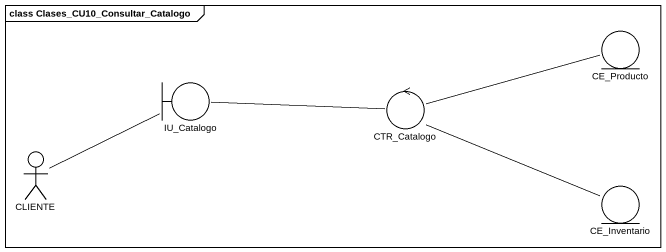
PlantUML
@startuml
mainframe class Clases_CU10_Consultar_Catalogo
entity CE_Producto
boundary IU_Catalogo
control CTR_Catalogo
actor CLIENTE
entity CE_Inventario
IU_Catalogo -right- CTR_Catalogo
CTR_Catalogo -right- CE_Producto
CTR_Catalogo -right- CE_Inventario
CLIENTE -right- IU_Catalogo
@enduml
